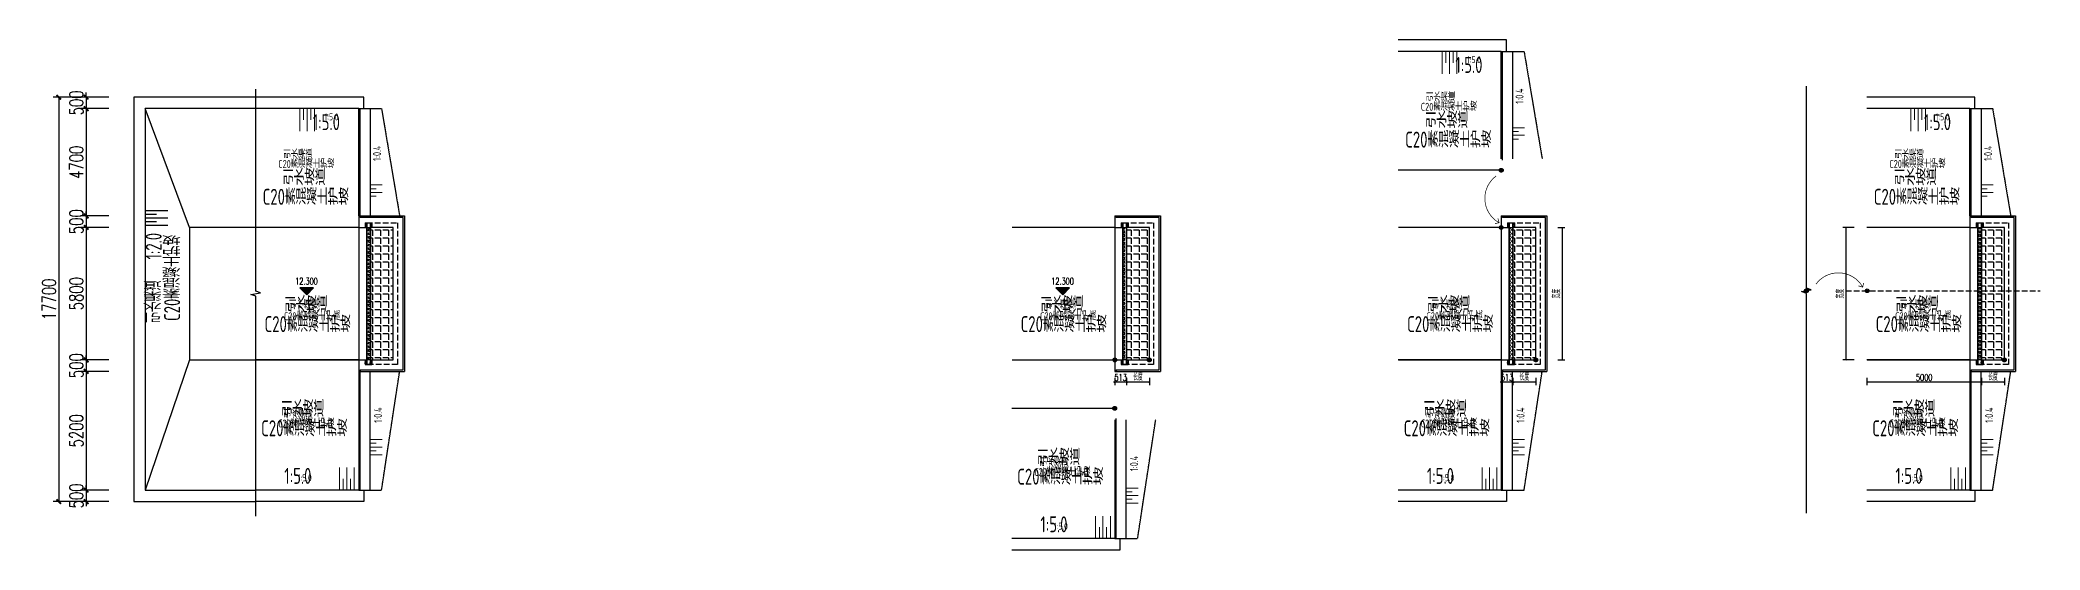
# Model space of a CAD drawing. Header units: millimetres. Extents: x 1742399 to 4898386, y 2481636 to 5226310.
# Drawn here: x 2391529 to 2478999, y 2729307 to 2751629 of the extents above; entities that cross this region are included whole.
import ezdxf
from ezdxf.enums import TextEntityAlignment as Align

# ---------------------------------------------------------------- set-up
doc = ezdxf.new("R2010")
doc.units = ezdxf.units.MM
doc.header["$LTSCALE"] = 1000
for name, pattern in [('DASH', [0.35, 0.25, -0.1]), ('DASHED', [0.75, 0.5, -0.25]), ('DOTE', [2.42, 2, -0.2, 0.02, -0.2])]:
    doc.linetypes.add(name, pattern=pattern)
for name, color, linetype in [('AXIS', 3, 'Continuous'), ('AXIS_TEXT', 7, 'Continuous'), ('DOTE', 1, 'DOTE'), ('DXPM', 4, 'Continuous'), ('JD-设备', 1, 'Continuous'), ('PUB_DIM', 3, 'Continuous'), ('PUB_HATCH', 8, 'Continuous'), ('PUB_TITLE', 4, 'Continuous'), ('RAIL', 6, 'Continuous'), ('TWT_DIM', 3, 'Continuous'), ('TWT_轮廓线', 2, 'Continuous'), ('剖面_临时开挖放坡线', 4, 'Continuous'), ('折断线', 3, 'Continuous'), ('线框', 2, 'Continuous'), ('细线', 4, 'Continuous'), ('轮廓线', 2, 'Continuous')]:
    doc.layers.add(name, color=color, linetype=linetype)
doc.layers.add('文字', color=4, linetype='Continuous', lineweight=0)
doc.styles.add('_TCH_DIM_T3', font='SIMPLEX', dxfattribs={"width": 0.705882, "bigfont": 'GBCBIG'})
doc.styles.add('HZ1', font='romans.shx', dxfattribs={"width": 0.7, "bigfont": 'hztxt.shx'})
doc.styles.add('TSSD_Rein', font='TSSDENG', dxfattribs={"width": 0.7, "bigfont": '@1HZTXT'})
doc.dimstyles.new('_TCH_ARCH&&200', dxfattribs={"dimtxt": 600, "dimasz": 200, "dimexe": 250, "dimexo": 300, "dimgap": 126.25, "dimtad": 1, "dimdec": 0, "dimzin": 0, "dimdsep": 46, "dimtxsty": '_TCH_DIM_T3', "dimblk": 'ARCHTICK', "dimcen": 0.09, "dimclrt": 7, "dimazin": 2, "dimtfac": 1, "dimtdec": 0, "dimtix": 1, "dimtmove": 2, "dimatfit": 3, "dimfxl": 75, "dimtolj": 1, "dimtzin": 0, "dimarcsym": 0})
doc.dimstyles.new('_TCH_ARCH&&50', dxfattribs={"dimtxt": 148.75, "dimasz": 50, "dimexe": 125, "dimexo": 150, "dimgap": 63.125, "dimtad": 1, "dimdec": 0, "dimzin": 0, "dimdsep": 46, "dimtxsty": '_TCH_DIM_T3', "dimblk": 'ARCHTICK', "dimcen": 0.09, "dimclrt": 7, "dimazin": 2, "dimtfac": 1, "dimtdec": 0, "dimtix": 1, "dimtmove": 2, "dimatfit": 3, "dimfxl": 75, "dimtolj": 1, "dimtzin": 0, "dimarcsym": 0})

# ---------------------------------------------------------------- blocks, each defined once
blk = doc.blocks.new('*U1019')
at = {"layer": 'DXPM', "color": 4, "linetype": 'DASHED', "ltscale": 0.03, "flags": 128}
blk.add_lwpolyline([(500, 5200), (1000, 5200), (1792, 500)], dxfattribs=at)
at = {"layer": 'RAIL'}
blk.add_lwpolyline([(60, 440), (60, 5200)], dxfattribs=at)
at = {"layer": '文字'}
for p, q in [((-2575, 4211), (-2575, 5200)), ((-2415, 4706), (-2415, 5200)), ((-2255, 4211), (-2255, 5200)), ((-2094, 4706), (-2094, 5200)), ((-1934, 4211), (-1934, 5200))]:
    blk.add_line(p, q, dxfattribs=at)
at = {"layer": '文字', "color": 3}
for p, q in [((1024, 1861), (500, 1861)), ((762, 1692), (500, 1692)), ((1024, 1530), (500, 1530)), ((762, 1361), (500, 1361))]:
    blk.add_line(p, q, dxfattribs=at)
at = {"layer": '轮廓线'}
blk.add_line((0, 0), (-4500, 0), dxfattribs=at)
for points in [[(226, 5200), (226, 5700), (-4500, 5700)], [(0, 5200), (-4500, 5200)], [(0, 500), (0, 5200), (500, 5200), (500, 500)]]:
    blk.add_lwpolyline(points, dxfattribs=at)
at = {"color": 3, "style": 'TSSD_Rein', "width": 0.7}
blk.add_text('1:0.4', height=350, rotation=90, dxfattribs=at).set_placement((801, 3577), align=Align.MIDDLE_RIGHT)
at = {"layer": 'AXIS', "color": 3, "style": 'TSSD_Rein', "width": 0.7}
for s, p in [('C20素混凝土护坡', (-3514, 2600)), ('引水渠道', (-3291, 3013))]:
    blk.add_text(s, height=350, dxfattribs=at).set_placement(p)
blk.add_attdef('坡度-平面', (-1499, 4687), '', height=300, dxfattribs=at)
at = {"layer": 'TWT_DIM', "color": 3, "style": 'TSSD_Rein', "width": 0.7}
for s, p in [('引水坡道', (-3313, 1843)), ('C20素混凝土护坡', (-4200, 989))]:
    blk.add_text(s, height=700, dxfattribs=at).set_placement(p)
blk.add_attdef('坡度-总平', (-2004, 4256), '', height=700, dxfattribs=at)
blk = doc.blocks.new('*U1021')
at = {"layer": 'DXPM', "color": 4, "linetype": 'DASHED', "ltscale": 0.03, "flags": 128}
blk.add_lwpolyline([(500, -5700), (1000, -5700), (1792, -500)], dxfattribs=at)
at = {"layer": 'RAIL'}
blk.add_lwpolyline([(60, -5700), (60, -440)], dxfattribs=at)
at = {"layer": '文字', "color": 3}
for p, q in [((1024, -3486), (500, -3486)), ((762, -3649), (500, -3649)), ((1024, -3818), (500, -3818)), ((762, -3980), (500, -3980)), ((1024, -4149), (500, -4149))]:
    blk.add_line(p, q, dxfattribs=at)
at = {"layer": '文字'}
for p, q in [((-835, -4711), (-835, -5700)), ((-674, -5206), (-674, -5700)), ((-514, -4711), (-514, -5700)), ((-354, -5206), (-354, -5700)), ((-193, -4711), (-193, -5700))]:
    blk.add_line(p, q, dxfattribs=at)
at = {"layer": '轮廓线'}
blk.add_line((0, 0), (-4500, 0), dxfattribs=at)
for points in [[(0, -500), (0, -5700), (500, -5700), (500, -500)], [(0, -5700), (-4500, -5700)], [(226, -5700), (226, -6200), (-4500, -6200)]]:
    blk.add_lwpolyline(points, dxfattribs=at)
at = {"color": 3, "style": 'TSSD_Rein', "width": 0.7}
blk.add_text('1:0.4', height=350, rotation=90, dxfattribs=at).set_placement((847, -2082), align=Align.MIDDLE_RIGHT)
blk.add_attdef('坡度-平面', (-2667, -5307), '', height=300, dxfattribs=at)
at = {"layer": 'AXIS', "color": 3, "style": 'TSSD_Rein', "width": 0.7}
for s, p in [('C20素混凝土护坡', (-3514, -2957)), ('引水渠道', (-3291, -2545))]:
    blk.add_text(s, height=350, dxfattribs=at).set_placement(p)
at = {"layer": 'TWT_DIM', "color": 3, "style": 'TSSD_Rein', "width": 0.7}
for s, p in [('引水坡道', (-3378, -2487)), ('C20素混凝土护坡', (-4265, -3341))]:
    blk.add_text(s, height=700, dxfattribs=at).set_placement(p)
blk.add_attdef('坡度-总平', (-3251, -5425), '', height=700, dxfattribs=at)
blk = doc.blocks.new('标高_平面标注')
at = {"layer": 'AXIS'}
blk.add_hatch(color=256, dxfattribs=at).paths.add_polyline_path([(0, 0), (300, 300), (-300, 300)])
for p, q in [((0, 0), (-300, 300)), ((300, 300), (-300, 300)), ((0, 0), (300, 300))]:
    blk.add_line(p, q, dxfattribs=at)
at = {"layer": 'AXIS_TEXT', "style": 'HZ1', "width": 0.7, "flags": 4}
blk.add_attdef('标高', text='', height=300, dxfattribs=at).set_placement((-11, 442), align=Align.CENTER)
blk = doc.blocks.new('*U1000')
at = {"layer": '折断线'}
blk.add_lwpolyline([(2014698, 2539006), (2014698, 2548627), (2014488, 2548703), (2014908, 2548777), (2014698, 2548852), (2014698, 2557690)], dxfattribs=at)
blk = doc.blocks.new('_ArchTick')
at = {"color": 0, "linetype": 'ByBlock', "const_width": 0.4}
blk.add_lwpolyline([(-0.5, -0.5), (0.5, 0.5)], dxfattribs=at)
blk = doc.blocks.new('*D1011')
at = {"layer": 'Defpoints', "color": 0, "transparency": 16777216}
for p in [(-6131, 11500), (-7417, 11000), (-6131, 11000)]:
    blk.add_point(p, dxfattribs=at)
at = {"layer": 'TWT_DIM', "color": 0, "lineweight": -2, "transparency": 16777216}
for p, q in [((-6431, 11500), (-7667, 11500)), ((-7417, 11500), (-7417, 11700)), ((-7417, 11500), (-7417, 11000)), ((-6431, 11000), (-7667, 11000)), ((-7417, 11000), (-7417, 10800))]:
    blk.add_line(p, q, dxfattribs=at)
at = {"layer": 'TWT_DIM', "color": 0, "lineweight": -2, "transparency": 16777216, "xscale": 200, "yscale": 200, "zscale": 200}
for p, rotation in [((-7417, 11500), 270), ((-7417, 11000), 90)]:
    blk.add_blockref('_ArchTick', p, dxfattribs=dict(at, rotation=rotation))
at = {"layer": 'TWT_DIM', "color": 7, "transparency": 16777216, "insert": (-7844, 11250), "char_height": 600, "attachment_point": 5, "rotation": 90, "style": '_TCH_DIM_T3'}
blk.add_mtext('\\A1;500', dxfattribs=at)
blk = doc.blocks.new('*D1012')
at = {"layer": 'Defpoints', "color": 0, "transparency": 16777216}
for p in [(-6131, 11000), (-7417, 6300), (-6131, 6300)]:
    blk.add_point(p, dxfattribs=at)
at = {"layer": 'TWT_DIM', "color": 0, "lineweight": -2, "transparency": 16777216}
for p, q in [((-6431, 11000), (-7667, 11000)), ((-7417, 11000), (-7417, 6300)), ((-6431, 6300), (-7667, 6300))]:
    blk.add_line(p, q, dxfattribs=at)
at = {"layer": 'TWT_DIM', "color": 0, "lineweight": -2, "transparency": 16777216, "xscale": 200, "yscale": 200, "zscale": 200}
for p, rotation in [((-7417, 11000), 90), ((-7417, 6300), 270)]:
    blk.add_blockref('_ArchTick', p, dxfattribs=dict(at, rotation=rotation))
at = {"layer": 'TWT_DIM', "color": 7, "transparency": 16777216, "insert": (-7844, 8650), "char_height": 600, "attachment_point": 5, "rotation": 90, "style": '_TCH_DIM_T3'}
blk.add_mtext('\\A1;4700', dxfattribs=at)
blk = doc.blocks.new('*D1015')
at = {"layer": 'Defpoints', "color": 0, "transparency": 16777216}
for p in [(-6131, 5800), (-7417, 0), (-6131, 0)]:
    blk.add_point(p, dxfattribs=at)
at = {"layer": 'TWT_DIM', "color": 0, "lineweight": -2, "transparency": 16777216}
for p, q in [((-6431, 5800), (-7667, 5800)), ((-7417, 5800), (-7417, 0)), ((-6431, 0), (-7667, 0))]:
    blk.add_line(p, q, dxfattribs=at)
at = {"layer": 'TWT_DIM', "color": 0, "lineweight": -2, "transparency": 16777216, "xscale": 200, "yscale": 200, "zscale": 200}
for p, rotation in [((-7417, 5800), 90), ((-7417, 0), 270)]:
    blk.add_blockref('_ArchTick', p, dxfattribs=dict(at, rotation=rotation))
at = {"layer": 'TWT_DIM', "color": 7, "transparency": 16777216, "insert": (-7844, 2900), "char_height": 600, "attachment_point": 5, "rotation": 90, "style": '_TCH_DIM_T3'}
blk.add_mtext('\\A1;5800', dxfattribs=at)
blk = doc.blocks.new('*D1016')
at = {"layer": 'Defpoints', "color": 0, "transparency": 16777216}
for p in [(-6131, 0), (-7417, -500), (-6131, -500)]:
    blk.add_point(p, dxfattribs=at)
at = {"layer": 'TWT_DIM', "color": 0, "lineweight": -2, "transparency": 16777216}
for p, q in [((-6431, 0), (-7667, 0)), ((-7417, 0), (-7417, 200)), ((-7417, 0), (-7417, -500)), ((-6431, -500), (-7667, -500)), ((-7417, -500), (-7417, -700))]:
    blk.add_line(p, q, dxfattribs=at)
at = {"layer": 'TWT_DIM', "color": 0, "lineweight": -2, "transparency": 16777216, "xscale": 200, "yscale": 200, "zscale": 200}
for p, rotation in [((-7417, 0), 270), ((-7417, -500), 90)]:
    blk.add_blockref('_ArchTick', p, dxfattribs=dict(at, rotation=rotation))
at = {"layer": 'TWT_DIM', "color": 7, "transparency": 16777216, "insert": (-7844, -250), "char_height": 600, "attachment_point": 5, "rotation": 90, "style": '_TCH_DIM_T3'}
blk.add_mtext('\\A1;500', dxfattribs=at)
blk = doc.blocks.new('*D1017')
at = {"layer": 'Defpoints', "color": 0, "transparency": 16777216}
for p in [(-6131, -500), (-7417, -5700), (-6131, -5700)]:
    blk.add_point(p, dxfattribs=at)
at = {"layer": 'TWT_DIM', "color": 0, "lineweight": -2, "transparency": 16777216}
for p, q in [((-6431, -500), (-7667, -500)), ((-7417, -500), (-7417, -5700)), ((-6431, -5700), (-7667, -5700))]:
    blk.add_line(p, q, dxfattribs=at)
at = {"layer": 'TWT_DIM', "color": 0, "lineweight": -2, "transparency": 16777216, "xscale": 200, "yscale": 200, "zscale": 200}
for p, rotation in [((-7417, -500), 90), ((-7417, -5700), 270)]:
    blk.add_blockref('_ArchTick', p, dxfattribs=dict(at, rotation=rotation))
at = {"layer": 'TWT_DIM', "color": 7, "transparency": 16777216, "insert": (-7844, -3100), "char_height": 600, "attachment_point": 5, "rotation": 90, "style": '_TCH_DIM_T3'}
blk.add_mtext('\\A1;5200', dxfattribs=at)
blk = doc.blocks.new('*D1018')
at = {"layer": 'Defpoints', "color": 0, "transparency": 16777216}
for p in [(-6131, -5700), (-7417, -6200), (-6131, -6200)]:
    blk.add_point(p, dxfattribs=at)
at = {"layer": 'TWT_DIM', "color": 0, "lineweight": -2, "transparency": 16777216}
for p, q in [((-6431, -5700), (-7667, -5700)), ((-7417, -5700), (-7417, -5500)), ((-7417, -5700), (-7417, -6200)), ((-6431, -6200), (-7667, -6200)), ((-7417, -6200), (-7417, -6400))]:
    blk.add_line(p, q, dxfattribs=at)
at = {"layer": 'TWT_DIM', "color": 0, "lineweight": -2, "transparency": 16777216, "xscale": 200, "yscale": 200, "zscale": 200}
for p, rotation in [((-7417, -5700), 270), ((-7417, -6200), 90)]:
    blk.add_blockref('_ArchTick', p, dxfattribs=dict(at, rotation=rotation))
at = {"layer": 'TWT_DIM', "color": 7, "transparency": 16777216, "insert": (-7844, -5950), "char_height": 600, "attachment_point": 5, "rotation": 90, "style": '_TCH_DIM_T3'}
blk.add_mtext('\\A1;500', dxfattribs=at)
blk = doc.blocks.new('*D1013')
at = {"layer": 'Defpoints', "color": 0, "transparency": 16777216}
for p in [(-6131, 6300), (-7417, 5800), (-6131, 5800)]:
    blk.add_point(p, dxfattribs=at)
at = {"layer": 'TWT_DIM', "color": 0, "lineweight": -2, "transparency": 16777216}
for p, q in [((-6431, 6300), (-7667, 6300)), ((-7417, 6300), (-7417, 6500)), ((-7417, 6300), (-7417, 5800)), ((-6431, 5800), (-7667, 5800)), ((-7417, 5800), (-7417, 5600))]:
    blk.add_line(p, q, dxfattribs=at)
at = {"layer": 'TWT_DIM', "color": 0, "lineweight": -2, "transparency": 16777216, "xscale": 200, "yscale": 200, "zscale": 200}
for p, rotation in [((-7417, 6300), 270), ((-7417, 5800), 90)]:
    blk.add_blockref('_ArchTick', p, dxfattribs=dict(at, rotation=rotation))
at = {"layer": 'TWT_DIM', "color": 7, "transparency": 16777216, "insert": (-7844, 6050), "char_height": 600, "attachment_point": 5, "rotation": 90, "style": '_TCH_DIM_T3'}
blk.add_mtext('\\A1;500', dxfattribs=at)
blk = doc.blocks.new('*D1014')
at = {"layer": 'Defpoints', "color": 0, "transparency": 16777216}
for p in [(-7331, 11500), (-8617, -6200), (-7331, -6200)]:
    blk.add_point(p, dxfattribs=at)
at = {"layer": 'TWT_DIM', "color": 0, "lineweight": -2, "transparency": 16777216}
for p, q in [((-7631, 11500), (-8867, 11500)), ((-8617, 11500), (-8617, -6200)), ((-7631, -6200), (-8867, -6200))]:
    blk.add_line(p, q, dxfattribs=at)
at = {"layer": 'TWT_DIM', "color": 0, "lineweight": -2, "transparency": 16777216, "xscale": 200, "yscale": 200, "zscale": 200}
for p, rotation in [((-8617, 11500), 90), ((-8617, -6200), 270)]:
    blk.add_blockref('_ArchTick', p, dxfattribs=dict(at, rotation=rotation))
at = {"layer": 'TWT_DIM', "color": 7, "transparency": 16777216, "insert": (-9044, 2650), "char_height": 600, "attachment_point": 5, "rotation": 90, "style": '_TCH_DIM_T3'}
blk.add_mtext('\\A1;17700', dxfattribs=at)
blk = doc.blocks.new('*U1020')
at = {"layer": 'PUB_HATCH'}
h = blk.add_hatch(dxfattribs=at)
h.set_pattern_fill('HEX', color=256, scale=15)
h.set_pattern_definition([(0, (-1247.595, 5800), (0, 82.4889), [47.625, -95.25]), (120, (-1247.595, 5800), (-71.4375, -41.2445), [47.625, -95.25]), (60, (-1199.97, 5800), (-71.4375, 41.2445), [47.625, -95.25])])
h.paths.add_polyline_path([(-1000, 5800), (-1163, 5800), (-1163, 0), (-1000, 0)])
h = blk.add_hatch(dxfattribs=at)
h.set_pattern_fill('ANGLE', color=8, scale=50, angle=-180)
h.set_pattern_definition([(180, (787.28, -1800), (-1e-13, -349.25), [254, -95.25]), (270, (787.28, -1800), (349.25, -1e-13), [254, -95.25])])
h.paths.add_polyline_path([(-1000, 5800), (-1000, 0), (0, 0), (0, 5800)])
at = {"layer": '细线', "linetype": 'Continuous', "lineweight": 0, "ltscale": 0.5}
h = blk.add_hatch(dxfattribs=at)
h.set_pattern_fill('AR-CONC', color=8, angle=-180)
h.set_pattern_definition([(230, (3944.64, -60070.33), (-182.18467, 15.9391), [19.05, -209.55]), (175, (3944.64, -60070.33), (35.2434, -191.05685), [15.24, -167.6406]), (280.45144, (3929.45, -60069), (-146.94125, -175.11775), [16.19, -178.09024]), (226.1842, (3944.64, -60121.13), (-271.07904, 42.0423), [28.575, -314.325]), (276.63556, (3922.05, -60117.63), (-237.4041, -247.4261), [24.285, -267.1356]), (171.18415, (3944.64, -60121.13), (-237.4041, -247.4261), [22.86, -251.4597]), (201, (3919.24, -60108.43), (-151.6144, 102.2652), [19.05, -209.55]), (146, (3919.24, -60108.43), (-61.80203, -184.18797), [15.24, -167.64]), (251.45144, (3906.6, -60099.9), (-213.4164, -81.92277), [16.19, -178.08994]), (217.5, (3944.64, -60070.33), (-3.088603, -84.55504), [0, -165.608, 0, -170.18, 0, -168.275]), (187.5, (3944.64, -60070.33), (-66.81966, -100.18057), [0, -97.028, 0, -161.798, 0, -64.135]), (147.5, (4001.28, -60070.33), (-135.590595, 5.728744), [0, -63.5, 0, -198.12, 0, -262.89]), (137.5, (4026.68, -60070.33), (-148.12918, -25.4265), [0, -82.55, 0, -131.572, 0, -186.69])])
h.paths.add_polyline_path([(-932, 6000), (-1013, 6000), (-1013, 5800), (-932, 5800)])
h.paths.add_polyline_path([(-1163, 6000), (-1232, 6000), (-1232, 5800), (-1163, 5800)])
h = blk.add_hatch(dxfattribs=at)
h.set_pattern_fill('ANSI32', color=8, scale=10, angle=-180)
h.set_pattern_definition([(225, (3944.64, -60070.33), (67.35192, -67.35192), []), (225, (3899.74, -60070.33), (67.35192, -67.35192), [])])
h.paths.add_polyline_path([(-1163, 6000), (-1232, 6000), (-1232, 5800), (-1163, 5800)])
h.paths.add_polyline_path([(-932, 6000), (-1013, 6000), (-1013, 5800), (-932, 5800)])
h = blk.add_hatch(dxfattribs=at)
h.set_pattern_fill('AR-CONC', color=8, angle=-180)
h.set_pattern_definition([(230, (3944.64, -45470.33), (-182.18467, 15.9391), [19.05, -209.55]), (175, (3944.64, -45470.33), (35.2434, -191.05685), [15.24, -167.6406]), (280.45144, (3929.45, -45469), (-146.94125, -175.11775), [16.19, -178.09024]), (226.1842, (3944.64, -45521.13), (-271.079, 42.0423), [28.575, -314.325]), (276.63556, (3922.05, -45517.63), (-237.4041, -247.4261), [24.285, -267.1356]), (171.18415, (3944.64, -45521.13), (-237.4041, -247.4261), [22.86, -251.4597]), (201, (3919.24, -45508.43), (-151.6144, 102.2652), [19.05, -209.55]), (146, (3919.24, -45508.43), (-61.802, -184.188), [15.24, -167.64]), (251.45144, (3906.6, -45499.9), (-213.4164, -81.9228), [16.19, -178.08994]), (217.5, (3944.64, -45470.33), (-3.0886, -84.55504), [0, -165.608, 0, -170.18, 0, -168.275]), (187.5, (3944.64, -45470.33), (-66.81966, -100.18057), [0, -97.028, 0, -161.798, 0, -64.135]), (147.5, (4001.28, -45470.33), (-135.5906, 5.72874), [0, -63.5, 0, -198.12, 0, -262.89]), (137.5, (4026.68, -45470.33), (-148.12918, -25.4265), [0, -82.55, 0, -131.572, 0, -186.69])])
h.paths.add_polyline_path([(-932, 0), (-1013, 0), (-1013, -200), (-932, -200)])
h.paths.add_polyline_path([(-1163, 0), (-1232, 0), (-1232, -200), (-1163, -200)])
h = blk.add_hatch(dxfattribs=at)
h.set_pattern_fill('ANSI32', color=8, scale=10, angle=-180)
h.set_pattern_definition([(225, (3944.64, -45470.33), (67.35192, -67.35192), []), (225, (3899.74, -45470.33), (67.35192, -67.35192), [])])
h.paths.add_polyline_path([(-1163, 0), (-1232, 0), (-1232, -200), (-1163, -200)])
h.paths.add_polyline_path([(-932, 0), (-1013, 0), (-1013, -200), (-932, -200)])
at = {"layer": 'RAIL'}
for points in [[(-1453, 6300), (-1453, 6240)], [(-1453, -440), (427, -440), (427, 6240), (-1453, 6240)], [(-1453, -440), (-1453, -500)]]:
    blk.add_lwpolyline(points, dxfattribs=at)
at = {"layer": '线框', "lineweight": -3}
blk.add_line((-1163, 6000), (-1163, -200), dxfattribs=at)
at = {"layer": '轮廓线'}
for p, q in [((-1513, 6300), (487, 6300)), ((487, 6300), (487, -500)), ((-1513, 5800), (-6000, 5800)), ((-1513, 5800), (-1163, 5800)), ((-1232, 6000), (-932, 6000)), ((-1013, 6000), (-1013, 5800)), ((-6000, 0), (-1513, 0)), ((-1513, 0), (-1163, 0)), ((-1013, 0), (-1013, -200)), ((-1513, -500), (487, -500)), ((-1232, -200), (-932, -200))]:
    blk.add_line(p, q, dxfattribs=at)
for points in [[(-1513, 6300), (-1513, -500)], [(-1232, 6000), (-1232, 5800)], [(-932, 6000), (-932, 5800)], [(-1232, 0), (-1232, -200)], [(-932, 0), (-932, -200)]]:
    blk.add_lwpolyline(points, dxfattribs=at)
at = {"layer": '轮廓线', "flags": 128}
for points in [[(-1513, 6300), (487, 6300)], [(-1513, -500), (487, -500)]]:
    blk.add_lwpolyline(points, dxfattribs=at)
at = {"layer": '轮廓线', "linetype": 'DASH'}
blk.add_lwpolyline([(-1163, 6000), (187, 6000), (187, -200), (-1163, -200)], close=True, dxfattribs=at)
at = {"layer": '轮廓线'}
for points in [[(-1000, 0), (-1163, 0), (-1163, 5800), (-1000, 5800)], [(-1000, 5800), (-1000, 0), (0, 0), (0, 5800)]]:
    blk.add_lwpolyline(points, close=True, dxfattribs=at)
at = {"layer": 'AXIS', "color": 3, "style": 'TSSD_Rein', "width": 0.7}
for s, p in [('引水渠道', (-4559, 2240)), ('C20素混凝土护底', (-4778, 1738))]:
    blk.add_text(s, height=350, dxfattribs=at).set_placement(p)
at = {"layer": 'TWT_DIM', "color": 3, "style": 'TSSD_Rein', "width": 0.7}
for s, p in [('引水坡道', (-4742, 2072)), ('C20素混凝土护坡', (-5629, 1218))]:
    blk.add_text(s, height=700, dxfattribs=at).set_placement(p)
blk = doc.blocks.new('dfrg')
at = {"layer": 'DOTE'}
h = blk.add_hatch(color=1, dxfattribs=at)
h.dxf.hatch_style = 1
h.paths.add_polyline_path([(2440777, 2737626, 1), (2440941, 2737626, 1)])
h.paths.add_polyline_path([(2440901, 2737626, -1), (2440817, 2737626, -1)], flags=16)
for radius in [82.4, 41.7]:
    blk.add_circle((2440859, 2737626), radius, dxfattribs=at)
blk = doc.blocks.new('rerwghhrtehg')
at = {"layer": 'PUB_TITLE'}
h = blk.add_hatch(color=256, dxfattribs=at)
h.dxf.hatch_style = 1
h.paths.add_polyline_path([(2441412, 2737626, 1), (2441576, 2737626, 1)])
h.paths.add_polyline_path([(2441536, 2737626, -1), (2441452, 2737626, -1)], flags=16)
for radius in [82.4, 41.7]:
    blk.add_circle((2441494, 2737626), radius, dxfattribs=at)
blk = doc.blocks.new('*D1024')
at = {"layer": 'Defpoints', "color": 0, "transparency": 16777216}
for p in [(2438533, 2736987), (2439046, 2736987), (2438533, 2736647)]:
    blk.add_point(p, dxfattribs=at)
at = {"layer": 'PUB_DIM', "color": 0, "lineweight": -2, "transparency": 16777216}
for p, q in [((2438533, 2736647), (2438483, 2736647)), ((2438533, 2736837), (2438533, 2736522)), ((2439046, 2736647), (2438533, 2736647)), ((2439046, 2736837), (2439046, 2736522)), ((2439046, 2736647), (2439096, 2736647))]:
    blk.add_line(p, q, dxfattribs=at)
at = {"layer": 'PUB_DIM', "color": 0, "lineweight": -2, "transparency": 16777216, "xscale": 50, "yscale": 50, "zscale": 50}
for p, rotation in [((2438533, 2736647), 2.60143928506264e-10), ((2439046, 2736647), 180.0000000002601)]:
    blk.add_blockref('_ArchTick', p, dxfattribs=dict(at, rotation=rotation))
at = {"layer": 'PUB_DIM', "color": 7, "transparency": 16777216, "insert": (2438790, 2736860), "char_height": 300, "attachment_point": 5, "style": '_TCH_DIM_T3'}
blk.add_mtext('\\A1;513', dxfattribs=at)
blk = doc.blocks.new('*D1025')
at = {"layer": 'Defpoints', "color": 0, "transparency": 16777216}
for p in [(2439046, 2736987), (2440046, 2736987), (2439046, 2736647)]:
    blk.add_point(p, dxfattribs=at)
at = {"layer": 'PUB_DIM', "color": 0, "lineweight": -2, "transparency": 16777216}
for p, q in [((2439046, 2736837), (2439046, 2736522)), ((2440046, 2736647), (2439046, 2736647)), ((2440046, 2736837), (2440046, 2736522))]:
    blk.add_line(p, q, dxfattribs=at)
at = {"layer": 'PUB_DIM', "color": 0, "lineweight": -2, "transparency": 16777216, "xscale": 50, "yscale": 50, "zscale": 50}
for p, rotation in [((2439046, 2736647), 180.0000000001334), ((2440046, 2736647), 1.334132804231558e-10)]:
    blk.add_blockref('_ArchTick', p, dxfattribs=dict(at, rotation=rotation))
at = {"layer": 'PUB_DIM', "color": 7, "transparency": 16777216, "insert": (2439546, 2736875), "char_height": 300, "attachment_point": 5, "style": '_TCH_DIM_T3'}
blk.add_mtext('\\A1;长度', dxfattribs=at)
blk = doc.blocks.new('*D1027')
at = {"layer": 'Defpoints', "color": 0, "transparency": 16777216}
for p in [(2455435, 2736987), (2455948, 2736987), (2455435, 2736647)]:
    blk.add_point(p, dxfattribs=at)
at = {"layer": 'PUB_DIM', "color": 0, "lineweight": -2, "transparency": 16777216}
for p, q in [((2455435, 2736647), (2455385, 2736647)), ((2455435, 2736837), (2455435, 2736522)), ((2455948, 2736647), (2455435, 2736647)), ((2455948, 2736837), (2455948, 2736522)), ((2455948, 2736647), (2455998, 2736647))]:
    blk.add_line(p, q, dxfattribs=at)
at = {"layer": 'PUB_DIM', "color": 0, "lineweight": -2, "transparency": 16777216, "xscale": 50, "yscale": 50, "zscale": 50}
for p, rotation in [((2455435, 2736647), 2.60143928506264e-10), ((2455948, 2736647), 180.0000000002601)]:
    blk.add_blockref('_ArchTick', p, dxfattribs=dict(at, rotation=rotation))
at = {"layer": 'PUB_DIM', "color": 7, "transparency": 16777216, "insert": (2455691, 2736860), "char_height": 300, "attachment_point": 5, "style": '_TCH_DIM_T3'}
blk.add_mtext('\\A1;513', dxfattribs=at)
blk = doc.blocks.new('*D1026')
at = {"layer": 'Defpoints', "color": 0, "transparency": 16777216}
for p in [(2455948, 2736987), (2456948, 2736987), (2455948, 2736647)]:
    blk.add_point(p, dxfattribs=at)
at = {"layer": 'PUB_DIM', "color": 0, "lineweight": -2, "transparency": 16777216}
for p, q in [((2455948, 2736837), (2455948, 2736522)), ((2456948, 2736647), (2455948, 2736647)), ((2456948, 2736837), (2456948, 2736522))]:
    blk.add_line(p, q, dxfattribs=at)
at = {"layer": 'PUB_DIM', "color": 0, "lineweight": -2, "transparency": 16777216, "xscale": 50, "yscale": 50, "zscale": 50}
for p, rotation in [((2455948, 2736647), 180.0000000001334), ((2456948, 2736647), 1.334132804231558e-10)]:
    blk.add_blockref('_ArchTick', p, dxfattribs=dict(at, rotation=rotation))
at = {"layer": 'PUB_DIM', "color": 7, "transparency": 16777216, "insert": (2456448, 2736875), "char_height": 300, "attachment_point": 5, "style": '_TCH_DIM_T3'}
blk.add_mtext('\\A1;长度', dxfattribs=at)
blk = doc.blocks.new('*D1028')
at = {"layer": 'Defpoints', "color": 0, "transparency": 16777216}
for p in [(2457757, 2743426), (2457757, 2737626), (2458097, 2737626)]:
    blk.add_point(p, dxfattribs=at)
at = {"layer": 'PUB_DIM', "color": 0, "lineweight": -2, "transparency": 16777216}
for p, q in [((2457907, 2743426), (2458222, 2743426)), ((2458097, 2743426), (2458097, 2737626)), ((2457907, 2737626), (2458222, 2737626))]:
    blk.add_line(p, q, dxfattribs=at)
at = {"layer": 'PUB_DIM', "color": 0, "lineweight": -2, "transparency": 16777216, "xscale": 50, "yscale": 50, "zscale": 50}
for p, rotation in [((2458097, 2743426), 90), ((2458097, 2737626), 270)]:
    blk.add_blockref('_ArchTick', p, dxfattribs=dict(at, rotation=rotation))
at = {"layer": 'PUB_DIM', "color": 7, "transparency": 16777216, "insert": (2457869, 2740526), "char_height": 300, "attachment_point": 5, "rotation": 90, "style": '_TCH_DIM_T3'}
blk.add_mtext('\\A1;宽度', dxfattribs=at)
blk = doc.blocks.new('*D1030')
at = {"layer": 'Defpoints', "color": 0, "transparency": 16777216}
for p in [(2471428, 2736987), (2476441, 2736987), (2471428, 2736647)]:
    blk.add_point(p, dxfattribs=at)
at = {"layer": 'PUB_DIM', "color": 0, "lineweight": -2, "transparency": 16777216}
for p, q in [((2471428, 2736837), (2471428, 2736522)), ((2476441, 2736647), (2471428, 2736647)), ((2476441, 2736837), (2476441, 2736522))]:
    blk.add_line(p, q, dxfattribs=at)
at = {"layer": 'PUB_DIM', "color": 0, "lineweight": -2, "transparency": 16777216, "xscale": 50, "yscale": 50, "zscale": 50}
for p, rotation in [((2471428, 2736647), 180.000000000032), ((2476441, 2736647), 3.197442310920451e-11)]:
    blk.add_blockref('_ArchTick', p, dxfattribs=dict(at, rotation=rotation))
at = {"layer": 'PUB_DIM', "color": 7, "transparency": 16777216, "insert": (2473934, 2736860), "char_height": 300, "attachment_point": 5, "style": '_TCH_DIM_T3'}
blk.add_mtext('\\A1;5000', dxfattribs=at)
blk = doc.blocks.new('*D1031')
at = {"layer": 'Defpoints', "color": 0, "transparency": 16777216}
for p in [(2476441, 2736987), (2477441, 2736987), (2476441, 2736647)]:
    blk.add_point(p, dxfattribs=at)
at = {"layer": 'PUB_DIM', "color": 0, "lineweight": -2, "transparency": 16777216}
for p, q in [((2476441, 2736837), (2476441, 2736522)), ((2477441, 2736647), (2476441, 2736647)), ((2477441, 2736837), (2477441, 2736522))]:
    blk.add_line(p, q, dxfattribs=at)
at = {"layer": 'PUB_DIM', "color": 0, "lineweight": -2, "transparency": 16777216, "xscale": 50, "yscale": 50, "zscale": 50}
for p, rotation in [((2476441, 2736647), 180.0000000001334), ((2477441, 2736647), 1.334132804231558e-10)]:
    blk.add_blockref('_ArchTick', p, dxfattribs=dict(at, rotation=rotation))
at = {"layer": 'PUB_DIM', "color": 7, "transparency": 16777216, "insert": (2476941, 2736875), "char_height": 300, "attachment_point": 5, "style": '_TCH_DIM_T3'}
blk.add_mtext('\\A1;长度', dxfattribs=at)
blk = doc.blocks.new('*D1029')
at = {"layer": 'Defpoints', "color": 0, "transparency": 16777216}
for p in [(2471027, 2743426), (2470503, 2737626), (2471027, 2737626)]:
    blk.add_point(p, dxfattribs=at)
at = {"layer": 'PUB_DIM', "color": 0, "lineweight": -2, "transparency": 16777216}
for p, q in [((2470877, 2743426), (2470378, 2743426)), ((2470503, 2743426), (2470503, 2737626)), ((2470877, 2737626), (2470378, 2737626))]:
    blk.add_line(p, q, dxfattribs=at)
at = {"layer": 'PUB_DIM', "color": 0, "lineweight": -2, "transparency": 16777216, "xscale": 50, "yscale": 50, "zscale": 50}
for p, rotation in [((2470503, 2743426), 90), ((2470503, 2737626), 270)]:
    blk.add_blockref('_ArchTick', p, dxfattribs=dict(at, rotation=rotation))
at = {"layer": 'PUB_DIM', "color": 7, "transparency": 16777216, "insert": (2470275, 2740526), "char_height": 300, "attachment_point": 5, "rotation": 90, "style": '_TCH_DIM_T3'}
blk.add_mtext('\\A1;宽度', dxfattribs=at)
blk = doc.blocks.new('*U1010')
at = {"layer": 'TWT_DIM', "color": 4}
for p, q in [((-3842.6, 6531.5), (-4831.4, 6531.5)), ((-4337, 6371.2), (-4831.4, 6371.2)), ((-3842.6, 6210.9), (-4831.4, 6210.9)), ((-4337, 6050.6), (-4831.4, 6050.6)), ((-3842.6, 5890.3), (-4831.4, 5890.3))]:
    blk.add_line(p, q, dxfattribs=at)
at = {"layer": 'TWT_轮廓线'}
for points in [[(0, 11500), (-5331.4, 11500), (-5331.4, -6200), (0, -6200)], [(0, 11000), (-4831.4, 11000), (-4831.4, -5700), (0, -5700)], [(-2901.4, 5800), (-4831.4, 11000)], [(0, 5800), (-2901.4, 5800), (-2901.4, 0), (0, 0)], [(-2901.4, 0), (-4831.4, -5700)]]:
    blk.add_lwpolyline(points, dxfattribs=at)
at = {"layer": 'TWT_DIM', "color": 3, "style": 'TSSD_Rein', "width": 0.7}
blk.add_text('1:2.0', height=700, rotation=90, dxfattribs=at).set_placement((-4464.9, 5560.5), align=Align.MIDDLE_RIGHT)
for s, p in [('C20素混凝土护坡', (-3308.5, 1705.1)), ('引水渠道', (-4133.6, 1626))]:
    blk.add_text(s, height=700, rotation=90, dxfattribs=at).set_placement(p)
at = {"layer": 'TWT_DIM'}
for p1, p2, picture, middle in [((-7331.4, 11500), (-7331.4, -6200), '*D1014', (-9043.6, 2650)), ((-6131.4, 11500), (-6131.4, 11000), '*D1011', (-7843.6, 11250)), ((-6131.4, 11000), (-6131.4, 6300), '*D1012', (-7843.6, 8650)), ((-6131.4, 6300), (-6131.4, 5800), '*D1013', (-7843.6, 6050)), ((-6131.4, 5800), (-6131.4, 0), '*D1015', (-7843.6, 2900)), ((-6131.4, 0), (-6131.4, -500), '*D1016', (-7843.6, -250)), ((-6131.4, -500), (-6131.4, -5700), '*D1017', (-7843.6, -3100)), ((-6131.4, -5700), (-6131.4, -6200), '*D1018', (-7843.6, -5950))]:
    dim = blk.add_aligned_dim(p1=p1, p2=p2, distance=-1286, dimstyle='_TCH_ARCH&&200', dxfattribs=at)
    dim.commit()
    dim.dimension.update_dxf_attribs({"geometry": picture, "text_midpoint": middle})

msp = doc.modelspace()

# ---------------------------------------------------------------- linework, layer by layer
at = {"layer": 'AXIS', "color": 252, "linetype": 'DASH', "true_color": 0x939598}
msp.add_lwpolyline([(2470506.5, 2740653.8), (2478999, 2740653.8)], dxfattribs=at)
at = {"layer": 'JD-设备', "const_width": 30}
for points in [[(2455213.3, 2745676.1, 0.5448812), (2455346, 2743630.2)], [(2469200.9, 2740944.2, -0.5448812), (2471246.9, 2740811.5)]]:
    msp.add_lwpolyline(points, format="xyb", dxfattribs=at)
for points in [[(2455289.4, 2743819.4), (2455346, 2743630.2), (2455167, 2743596.3)], [(2471057.7, 2740868.2), (2471246.9, 2740811.5), (2471280.7, 2740990.6)]]:
    msp.add_lwpolyline(points, dxfattribs=at)

# ---------------------------------------------------------------- block references
msp.add_blockref('*U1010', (2400966.8, 2737625.9))
ref = msp.add_blockref('标高_平面标注', (2403194.8, 2740478.2))
ref.add_attrib('标高', '12.300', dxfattribs={"layer": 'AXIS_TEXT', "height": 300, "style": 'HZ1', "width": 0.7}).set_placement((2403183.8, 2740920.6), align=Align.CENTER)
ref = msp.add_blockref('标高_平面标注', (2436261.2, 2740478.2))
ref.add_attrib('标高', '12.300', dxfattribs={"layer": 'AXIS_TEXT', "height": 300, "style": 'HZ1', "width": 0.7}).set_placement((2436250.3, 2740920.6), align=Align.CENTER)
at = {"layer": 'AXIS'}
for name, p in [('dfrg', (14575.8, 8303)), ('rerwghhrtehg', (13940.9, 5800)), ('dfrg', (27923.1, 3027.9)), ('rerwghhrtehg', (29946.6, 3027.9)), ('rerwghhrtehg', (-2960.7, 0)), ('dfrg', (-813, 0)), ('dfrg', (16088.6, 0)), ('dfrg', (36581.6, 0)), ('dfrg', (-2325.8, -2118.7))]:
    msp.add_blockref(name, p, dxfattribs=at)
at = {"layer": 'PUB_HATCH'}
for p in [(2406979.6, 2737625.9), (2440046, 2737625.9), (2456947.6, 2737625.9), (2477440.6, 2737625.9)]:
    msp.add_blockref('*U1020', p, dxfattribs=at)
at = {"layer": 'RAIL'}
for name, p in [('*U1019', (2455434.9, 2745928.9)), ('*U1019', (2405466.8, 2743425.9)), ('*U1019', (2475927.9, 2743425.9)), ('*U1021', (2405466.8, 2737625.9)), ('*U1021', (2455434.9, 2737625.9)), ('*U1021', (2475927.9, 2737625.9)), ('*U1021', (2438533.3, 2735507.2))]:
    msp.add_blockref(name, p, dxfattribs=at).add_auto_attribs({'坡度-平面': '1:5.0', '坡度-总平': '1:5.0'})
at = {"layer": '剖面_临时开挖放坡线'}
for p in [(386269.3, 191785.8), (454084.6, 191913.7)]:
    msp.add_blockref('*U1000', p, dxfattribs=at)

# ---------------------------------------------------------------- dimensions: what is measured, and where the dimension line sits
at = {"layer": 'PUB_DIM'}
for p1, p2, distance, text, picture, middle in [((2457757.1, 2743425.9), (2457757.1, 2737625.9), 340, '宽度', '*D1028', (2457869, 2740525.9)), ((2471026.9, 2743425.9), (2471026.9, 2737625.9), -524.1, '宽度', '*D1029', (2470274.7, 2740525.9)), ((2440046, 2736987.1), (2439046, 2736987.1), 340, '长度', '*D1025', (2439546, 2736875.1)), ((2456947.6, 2736987.1), (2455947.6, 2736987.1), 340, '长度', '*D1026', (2456447.6, 2736875.1)), ((2476440.6, 2736987.1), (2471427.9, 2736987.1), 340, '5000', '*D1030', (2473934.3, 2736860.2)), ((2477440.6, 2736987.1), (2476440.6, 2736987.1), 340, '长度', '*D1031', (2476940.6, 2736875.1))]:
    dim = msp.add_aligned_dim(p1=p1, p2=p2, distance=distance, text=text, dimstyle='_TCH_ARCH&&50', override={"dimtxt": 300}, dxfattribs=at)
    dim.commit()
    dim.dimension.update_dxf_attribs({"geometry": picture, "text_midpoint": middle})
for p1, p2, picture, middle in [((2439046, 2736987.1), (2438533.3, 2736987.1), '*D1024', (2438789.7, 2736860.2)), ((2455947.6, 2736987.1), (2455434.9, 2736987.1), '*D1027', (2455691.2, 2736860.2))]:
    dim = msp.add_aligned_dim(p1=p1, p2=p2, distance=340, dimstyle='_TCH_ARCH&&50', override={"dimtxt": 300}, dxfattribs=at)
    dim.commit()
    dim.dimension.update_dxf_attribs({"geometry": picture, "text_midpoint": middle})

doc.saveas('drawing.dxf')
